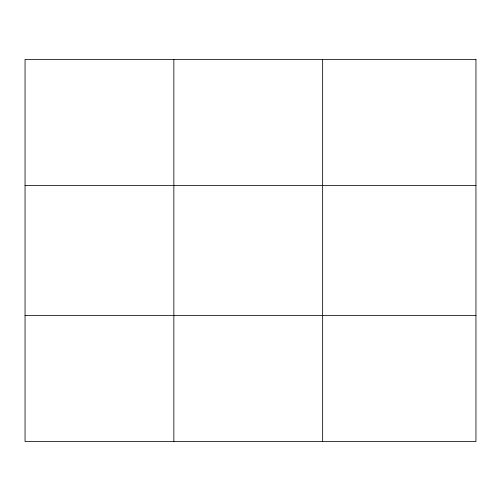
<?xml version="1.0" encoding="UTF-8"?>
<svg xmlns="http://www.w3.org/2000/svg" width="501" height="501" viewBox="0 0 501 501"><rect width="100%" height="100%" fill="white"/><g stroke="black" fill="none" stroke-linecap="round" stroke-linejoin="round"><path stroke-width="0.75" d="M173.847 59.444L173.847 441.556M322.644 59.444L322.644 441.556M25.05 185.539L475.95 185.539M25.05 315.461L475.95 315.461M475.95 59.444L475.95 441.556L25.05 441.556L25.05 59.444L475.95 59.444"/></g></svg>
